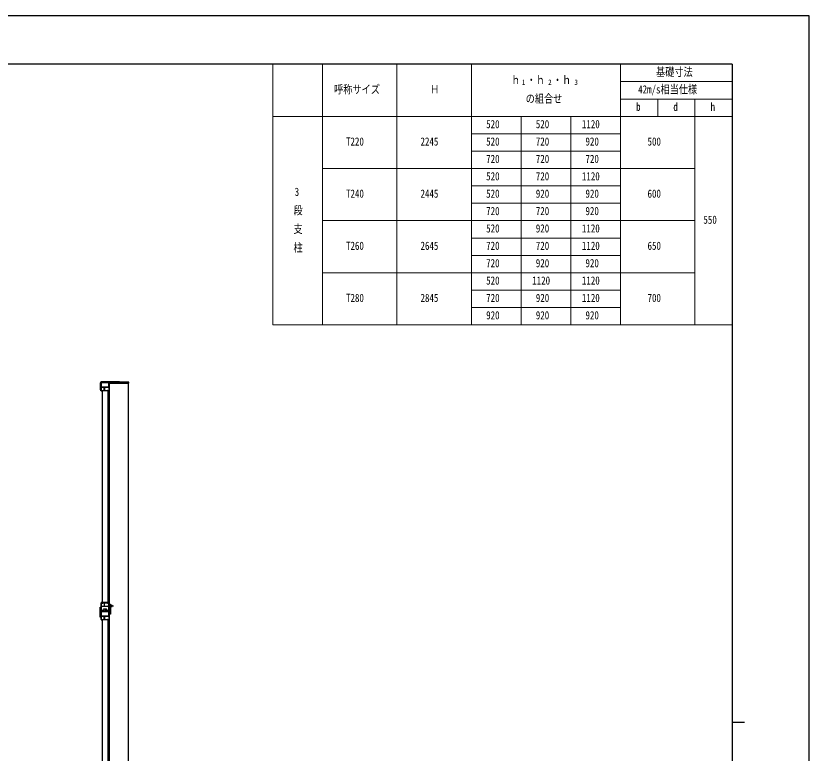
# Model space of a CAD drawing. Units: millimetres, scale not verified. Extents: x -4205 to 4205, y -2970 to 2970.
# Drawn here: x 1010 to 4205, y 0 to 2970 of the extents above; entities that cross this region are included whole.
import ezdxf
from ezdxf.enums import TextEntityAlignment as Align

# ---------------------------------------------------------------- set-up
doc = ezdxf.new("R2010")
doc.units = ezdxf.units.MM
doc.header["$LTSCALE"] = 16
doc.layers.add('0-1_TABLE1', color=7, linetype='Continuous', lineweight=18)
doc.layers.add('0-4_YKK_A1', color=4, linetype='Continuous')
doc.layers.add('0-6_YKK_ZWAK', color=7, linetype='Continuous')
doc.styles.add('ＭＳ ゴシック', font='')
doc.styles.get('ＭＳ ゴシック').set_extended_font_data('MS Gothic')

msp = doc.modelspace()

# ---------------------------------------------------------------- linework, layer by layer
at = {"layer": '0-1_TABLE1'}
for p, q in [((2045.02, 2775), (3895.02, 2775)), ((2045.02, 2775), (2045.02, 1725)), ((2245.02, 2775), (2245.02, 1725)), ((2545.02, 2775), (2545.02, 1725)), ((2845.02, 2775), (2845.02, 1725)), ((3445.02, 2775), (3445.02, 1725)), ((3895.02, 2775), (3895.02, 1725)), ((3445.02, 2705), (3895.02, 2705)), ((3445.02, 2635), (3895.02, 2635)), ((3595.02, 2635), (3595.02, 2565)), ((3745.02, 2635), (3745.02, 1725)), ((2045.02, 2565), (3895.02, 2565)), ((3045.02, 2565), (3045.02, 1725)), ((3245.02, 2565), (3245.02, 1725)), ((2845.02, 2495), (3445.02, 2495)), ((2845.02, 2425), (3445.02, 2425)), ((2245.02, 2355), (3745.02, 2355)), ((2845.02, 2285), (3445.02, 2285)), ((2845.02, 2215), (3445.02, 2215)), ((2245.02, 2145), (3745.02, 2145)), ((2845.02, 2075), (3445.02, 2075)), ((2845.02, 2005), (3445.02, 2005)), ((2245.02, 1935), (3745.02, 1935)), ((2845.02, 1865), (3445.02, 1865)), ((2845.02, 1795), (3445.02, 1795)), ((2045.02, 1725), (3895.02, 1725))]:
    msp.add_line(p, q, dxfattribs=at)
at = {"layer": '0-4_YKK_A1'}
for p, q in [((1351.05, 1463.96), (1350.8, 1492.25)), ((1352.09, 1459.47), (1351.81, 1491.96)), ((1353.3, 1492.98), (1386.8, 1492.98)), ((1353.59, 1459.48), (1353.3, 1492.98)), ((1353.3, 1491.98), (1353.3, 1459.98)), ((1426.3, 1495.48), (1354, 1495.48)), ((1354.1, 1491.88), (1354.1, 1475.38)), ((1354.1, 1460.28), (1354.1, 1473.98)), ((1384.3, 1492.98), (1354.3, 1492.98)), ((1463.8, 1494.48), (1354.31, 1494.48)), ((1384.2, 1492.18), (1354.4, 1492.18)), ((1354.4, 1475.08), (1384.2, 1475.08)), ((1354.4, 1474.28), (1384.2, 1474.28)), ((1361.84, 1494.48), (1361.84, 1492.98)), ((1362.76, 1494.48), (1362.76, 1492.98)), ((1365.8, 1460.48), (1365.8, 1473.48)), ((1366.8, 1473.48), (1366.8, 1460.48)), ((1380.83, 1494.48), (1380.83, 1492.98)), ((1381.76, 1494.48), (1381.76, 1492.98)), ((1384.5, 1475.38), (1384.5, 1491.88)), ((1384.5, 1473.98), (1384.5, 1460.28)), ((1389.8, 1489.98), (1385.3, 1494.48)), ((1385.3, 1492.98), (1385.3, -1352.02)), ((1385.3, 1459.98), (1385.3, 1491.98)), ((1386.3, 1494.48), (1386.3, 1493.48)), ((1386.8, 1492.98), (1463.8, 1492.98)), ((1389.8, 1489.98), (1465.3, 1489.98)), ((1392.55, 1492.98), (1392.55, 1494.48)), ((1398.05, 1492.98), (1398.05, 1494.48)), ((1463.3, -1352.02), (1463.3, 1489.98)), ((1463.8, 1492.98), (1463.8, 1489.98)), ((1465.3, 1489.98), (1465.3, 1492.98)), ((1353.59, 1459.48), (1352.09, 1459.47)), ((1354.3, 1458.98), (1358.8, 1458.98)), ((1358.8, 1459.98), (1354.4, 1459.98)), ((1355.05, 1461.18), (1360, 1461.18)), ((1359.1, 1459.98), (1355.05, 1459.98)), ((1356.99, 1458.98), (1356.99, 606.98)), ((1359.4, 1459.48), (1359.4, 1459.68)), ((1378.7, 1458.98), (1359.9, 1458.98)), ((1360.3, 1460.88), (1360.3, 1460.48)), ((1360.6, 1460.18), (1365.5, 1460.18)), ((1367.1, 1460.18), (1378, 1460.18)), ((1378.3, 1460.48), (1378.3, 1460.88)), ((1378.6, 1461.18), (1383.55, 1461.18)), ((1379.2, 1459.68), (1379.2, 1459.48)), ((1383.55, 1459.98), (1379.5, 1459.98)), ((1384.2, 1459.98), (1379.8, 1459.98)), ((1379.8, 1458.98), (1384.3, 1458.98)), ((1379.99, 1458.98), (1379.99, 606.98)), ((1353.3, 573.98), (1353.3, 605.98)), ((1354.1, 605.68), (1354.1, 591.98)), ((1354.1, 590.58), (1354.1, 574.08)), ((1354.3, 606.98), (1358.8, 606.98)), ((1358.8, 605.98), (1354.4, 605.98)), ((1354.4, 591.68), (1384.2, 591.68)), ((1384.2, 590.88), (1354.4, 590.88)), ((1359.1, 605.98), (1355.05, 605.98)), ((1355.05, 604.78), (1360, 604.78)), ((1359.4, 606.48), (1359.4, 606.28)), ((1378.7, 606.98), (1359.9, 606.98)), ((1360.3, 605.08), (1360.3, 605.48)), ((1360.6, 605.78), (1365.5, 605.78)), ((1361.8, 574.28), (1361.8, 576.57)), ((1361.82, 576.68), (1363.1, 580.13)), ((1362.6, 576.43), (1362.6, 574.92)), ((1363.83, 579.79), (1362.62, 576.53)), ((1364.04, 580.78), (1374.56, 580.78)), ((1374.49, 579.98), (1364.11, 579.98)), ((1365.8, 605.48), (1365.8, 592.48)), ((1366.8, 592.48), (1366.8, 605.48)), ((1367.1, 605.78), (1378, 605.78)), ((1375.98, 576.53), (1374.77, 579.79)), ((1375.5, 580.13), (1376.78, 576.68)), ((1376, 574.92), (1376, 576.43)), ((1376.8, 576.57), (1376.8, 574.28)), ((1378.3, 605.48), (1378.3, 605.08)), ((1378.6, 604.78), (1383.55, 604.78)), ((1379.2, 606.28), (1379.2, 606.48)), ((1383.55, 605.98), (1379.5, 605.98)), ((1379.8, 606.98), (1384.3, 606.98)), ((1384.2, 605.98), (1379.8, 605.98)), ((1379.99, 592.98), (1402.99, 592.98)), ((1384.5, 591.98), (1384.5, 605.68)), ((1384.5, 574.08), (1384.5, 590.58)), ((1385.3, 605.98), (1385.3, 573.98)), ((1387.48, 598.88), (1387.99, 598.88)), ((1387.99, 598.88), (1387.99, 587.08)), ((1387.99, 594.83), (1397.68, 594.83)), ((1387.99, 591.14), (1397.68, 591.14)), ((1387.99, 590.48), (1396.29, 590.48)), ((1397.99, 594.68), (1396.29, 595.48)), ((1397.99, 591.28), (1396.29, 590.48)), ((1397.99, 594.68), (1397.99, 591.28)), ((1353.3, 569.48), (1353.3, 537.48)), ((1354.1, 569.38), (1354.1, 552.88)), ((1354.1, 537.78), (1354.1, 551.48)), ((1362.3, 572.98), (1354.3, 572.98)), ((1384.3, 570.48), (1354.3, 570.48)), ((1354.4, 573.78), (1361.3, 573.78)), ((1384.2, 569.68), (1354.4, 569.68)), ((1354.4, 552.58), (1384.2, 552.58)), ((1354.4, 551.78), (1384.2, 551.78)), ((1363.05, 574.66), (1363.53, 574.94)), ((1364.03, 574.49), (1363.06, 573.34)), ((1363.68, 574.98), (1363.8, 574.98)), ((1365.8, 537.98), (1365.8, 550.98)), ((1366.8, 550.98), (1366.8, 537.98)), ((1375.53, 573.34), (1374.57, 574.49)), ((1374.8, 574.98), (1374.92, 574.98)), ((1375.07, 574.94), (1375.55, 574.66)), ((1384.3, 572.98), (1376.3, 572.98)), ((1377.3, 573.78), (1384.2, 573.78)), ((1384.5, 552.88), (1384.5, 569.38)), ((1384.5, 551.48), (1384.5, 537.78)), ((1385.3, 537.48), (1385.3, 569.48)), ((1354.3, 536.48), (1358.8, 536.48)), ((1358.8, 537.48), (1354.4, 537.48)), ((1355.05, 538.68), (1360, 538.68)), ((1359.1, 537.48), (1355.05, 537.48)), ((1356.99, 536.48), (1356.99, -315.52)), ((1359.4, 536.98), (1359.4, 537.18)), ((1378.7, 536.48), (1359.9, 536.48)), ((1360.3, 538.38), (1360.3, 537.98)), ((1360.6, 537.68), (1365.5, 537.68)), ((1367.1, 537.68), (1378, 537.68)), ((1378.3, 537.98), (1378.3, 538.38)), ((1378.6, 538.68), (1383.55, 538.68)), ((1379.2, 537.18), (1379.2, 536.98)), ((1383.55, 537.48), (1379.5, 537.48)), ((1384.2, 537.48), (1379.8, 537.48)), ((1379.8, 536.48), (1384.3, 536.48)), ((1379.99, 536.48), (1379.99, -315.52))]:
    msp.add_line(p, q, dxfattribs=at)
at = {"layer": '0-4_YKK_A1', "color": 7}
for p, q in [((1348.99, 548.28), (1348.99, 587.68)), ((1349.29, 587.98), (1350.37, 587.98)), ((1350.58, 587.89), (1351.9, 586.57)), ((1351.99, 586.36), (1351.99, 573.98)), ((1371.69, 573.28), (1371.69, 579.18)), ((1371.99, 579.48), (1372.57, 579.48)), ((1372.78, 579.39), (1373.6, 578.57)), ((1373.69, 578.36), (1373.69, 573.28)), ((1386.99, 575.48), (1386.99, 584.46)), ((1387.08, 584.67), (1387.9, 585.49)), ((1387.99, 585.71), (1387.99, 599.68)), ((1388.29, 599.98), (1390.69, 599.98)), ((1390.99, 599.68), (1390.99, 560.48)), ((1351.69, 547.98), (1349.29, 547.98)), ((1351.99, 569.48), (1351.99, 548.28)), ((1352.99, 572.98), (1371.39, 572.98)), ((1384.69, 570.48), (1352.99, 570.48)), ((1373.99, 572.98), (1384.49, 572.98)), ((1384.99, 566.28), (1384.99, 570.18)), ((1388.09, 560.48), (1388.09, 565.68)), ((1390.69, 560.18), (1388.39, 560.18))]:
    msp.add_line(p, q, dxfattribs=at)
at = {"layer": '0-4_YKK_A1'}
for points in [[(1385.38, 595.48), (1388.16, 594.13), (1388.77, 592.98)], [(1385.38, 590.48), (1388.16, 591.84), (1388.77, 592.98)], [(1387.48, 598.88), (1387.48, 587.08), (1387.99, 587.08)], [(1387.99, 595.48), (1396.29, 595.48), (1396.29, 590.48)]]:
    msp.add_lwpolyline(points, dxfattribs=at)
msp.add_lwpolyline([(1351.99, 548.98), (1353.49, 548.98), (1353.49, 563.98), (1351.99, 563.98)], close=True, dxfattribs=at)
at = {"layer": '0-4_YKK_A1', "color": 7}
msp.add_lwpolyline([(1387.79, 565.98), (1385.3, 565.98), (1385.29, 565.98)], dxfattribs=at)
at = {"layer": '0-4_YKK_A1'}
for centre, radius, start, end in [((1354, 1492.28), 3.2, 90, 180.5), ((1354.31, 1491.98), 2.5, 90, 180.5), ((1354.3, 1491.98), 1, 90, 180), ((1354.4, 1491.88), 0.3, 90, 180), ((1354.4, 1475.38), 0.3, 180, 270), ((1354.4, 1473.98), 0.3, 90, 180), ((1366.3, 1473.48), 0.5, 0, 180), ((1384.2, 1491.88), 0.3, 0, 90), ((1384.2, 1475.38), 0.3, 270, 0), ((1384.2, 1473.98), 0.3, 0, 90), ((1384.3, 1491.98), 1, 0, 90), ((1426.3, 1494.48), 1, 0, 90), ((1463.8, 1492.98), 1.5, 0, 90), ((1352.05, 1463.97), 1, 180.5, 270.5), ((1354.3, 1459.98), 1, 180, 270), ((1354.4, 1460.28), 0.3, 180, 270), ((1355.05, 1460.58), 0.6, 90, 270), ((1358.8, 1459.48), 0.5, 270, 90), ((1359.1, 1459.68), 0.3, 0, 90), ((1359.9, 1459.48), 0.5, 180, 270), ((1360, 1460.88), 0.3, 0, 90), ((1360.6, 1460.48), 0.3, 180, 270), ((1365.5, 1460.48), 0.3, 270, 0), ((1367.1, 1460.48), 0.3, 180, 270), ((1378, 1460.48), 0.3, 270, 0), ((1378.6, 1460.88), 0.3, 90, 180), ((1378.7, 1459.48), 0.5, 270, 0), ((1379.5, 1459.68), 0.3, 90, 180), ((1379.8, 1459.48), 0.5, 90, 270), ((1383.55, 1460.58), 0.6, 270, 90), ((1384.2, 1460.28), 0.3, 270, 0), ((1384.3, 1459.98), 1, 270, 0), ((1354.3, 605.98), 1, 90, 180), ((1354.4, 605.68), 0.3, 90, 180), ((1354.4, 591.98), 0.3, 180, 270), ((1354.4, 590.58), 0.3, 90, 180), ((1355.05, 605.38), 0.6, 90, 270), ((1358.8, 606.48), 0.5, 270, 90), ((1359.1, 606.28), 0.3, 270, 0), ((1359.9, 606.48), 0.5, 90, 180), ((1360, 605.08), 0.3, 270, 0), ((1360.6, 605.48), 0.3, 90, 180), ((1362.1, 576.57), 0.3, 159.62356, 180), ((1362.9, 576.43), 0.3, 159.62356, 180), ((1364.04, 579.78), 1, 90, 159.62356), ((1364.11, 579.68), 0.3, 90, 159.62356), ((1365.5, 605.48), 0.3, 0, 90), ((1366.3, 592.48), 0.5, 180, 0), ((1367.1, 605.48), 0.3, 90, 180), ((1374.49, 579.68), 0.3, 20.37644, 90), ((1374.56, 579.78), 1, 20.37644, 90), ((1375.7, 576.43), 0.3, 0, 20.37644), ((1376.5, 576.57), 0.3, 360, 20.37644), ((1378, 605.48), 0.3, 0, 90), ((1378.6, 605.08), 0.3, 180, 270), ((1378.7, 606.48), 0.5, 0, 90), ((1379.5, 606.28), 0.3, 180, 270), ((1379.8, 606.48), 0.5, 90, 270), ((1383.55, 605.38), 0.6, 270, 90), ((1384.2, 605.68), 0.3, 0, 90), ((1384.2, 591.98), 0.3, 270, 0), ((1384.2, 590.58), 0.3, 0, 90), ((1384.3, 605.98), 1, 360, 90), ((1393.22, 592.98), 8.23, 134.2189, 225.7811), ((1354.3, 573.98), 1, 180, 270), ((1354.3, 569.48), 1, 90, 180), ((1354.4, 574.08), 0.3, 180, 270), ((1354.4, 569.38), 0.3, 90, 180), ((1354.4, 552.88), 0.3, 180, 270), ((1354.4, 551.48), 0.3, 90, 180), ((1361.3, 574.28), 0.5, 270, 0), ((1362.3, 573.98), 1, 270, 320), ((1362.9, 574.92), 0.3, 180, 300), ((1363.68, 574.68), 0.3, 90, 120), ((1363.8, 574.68), 0.3, 319.93815, 90), ((1366.3, 550.98), 0.5, 0, 180), ((1374.8, 574.68), 0.3, 90, 220.06185), ((1374.92, 574.68), 0.3, 60, 90), ((1376.3, 573.98), 1, 220, 270), ((1375.7, 574.92), 0.3, 240, 0), ((1377.3, 574.28), 0.5, 180, 270), ((1384.2, 574.08), 0.3, 270, 0), ((1384.2, 569.38), 0.3, 0, 90), ((1384.2, 552.88), 0.3, 270, 0), ((1384.2, 551.48), 0.3, 0, 90), ((1384.3, 573.98), 1, 270, 0), ((1384.3, 569.48), 1, 0, 90), ((1354.3, 537.48), 1, 180, 270), ((1354.4, 537.78), 0.3, 180, 270), ((1355.05, 538.08), 0.6, 90, 270), ((1358.8, 536.98), 0.5, 270, 90), ((1359.1, 537.18), 0.3, 0, 90), ((1359.9, 536.98), 0.5, 180, 270), ((1360, 538.38), 0.3, 0, 90), ((1360.6, 537.98), 0.3, 180, 270), ((1365.5, 537.98), 0.3, 270, 0), ((1367.1, 537.98), 0.3, 180, 270), ((1378, 537.98), 0.3, 270, 0), ((1378.6, 538.38), 0.3, 90, 180), ((1378.7, 536.98), 0.5, 270, 0), ((1379.5, 537.18), 0.3, 90, 180), ((1379.8, 536.98), 0.5, 90, 270), ((1383.55, 538.08), 0.6, 270, 90), ((1384.2, 537.78), 0.3, 270, 0), ((1384.3, 537.48), 1, 270, 360)]:
    msp.add_arc(centre, radius, start, end, dxfattribs=at)
at = {"layer": '0-4_YKK_A1', "color": 7}
for centre, radius, start, end in [((1349.29, 587.68), 0.3, 90, 180), ((1350.37, 587.68), 0.3, 45, 90), ((1351.69, 586.36), 0.3, 0, 45), ((1371.99, 579.18), 0.3, 90, 180), ((1372.57, 579.18), 0.3, 45, 90), ((1373.39, 578.36), 0.3, 360, 45), ((1384.49, 575.48), 2.5, 288.81861, 0), ((1387.29, 584.46), 0.3, 135, 180), ((1387.69, 585.71), 0.3, 315, 360), ((1388.29, 599.68), 0.3, 90, 180), ((1390.69, 599.68), 0.3, 0, 90), ((1349.29, 548.28), 0.3, 180, 270), ((1351.69, 548.28), 0.3, 270, 0), ((1352.99, 573.98), 1, 180, 270), ((1352.99, 569.48), 1, 90, 180), ((1371.39, 573.28), 0.3, 270, 0), ((1373.99, 573.28), 0.3, 180, 270), ((1384.49, 575.48), 2.5, 270, 288.81861), ((1384.69, 570.18), 0.3, 0, 90), ((1385.29, 566.28), 0.3, 180, 270), ((1387.79, 565.68), 0.3, 360, 90), ((1388.39, 560.48), 0.3, 180, 270), ((1390.69, 560.48), 0.3, 270, 0)]:
    msp.add_arc(centre, radius, start, end, dxfattribs=at)
at = {"layer": '0-6_YKK_ZWAK'}
for p, q in [((3895.02, 2775), (-3904.98, 2775)), ((3895.02, 2775), (3895.02, -2525)), ((3895.02, 125), (3945.02, 125))]:
    msp.add_line(p, q, dxfattribs=at)
msp.add_lwpolyline([(-4205, -2970), (4205, -2970), (4205, 2970), (-4205, 2970)], close=True, dxfattribs=at)

# ---------------------------------------------------------------- texts
at = {"layer": '0-1_TABLE1', "style": 'ＭＳ ゴシック', "width": 0.8}
for s, height, p in [('基礎寸法', 32.99, (3588.42, 2717.5)), ('ｈ', 32.99, (3005.02, 2685)), ('・ｈ', 32.99, (3067.42, 2685)), ('・ｈ', 32.99, (3173.02, 2685)), ('呼称サイズ', 32.99, (2291.82, 2647.5)), ('Ｈ', 32.99, (2678.22, 2647.5)), ('1', 22, (3048.22, 2685)), ('2', 22, (3153.82, 2685)), ('3', 22, (3259.42, 2685)), ('42m/s相当仕様', 32.99, (3516.42, 2647.5)), ('の組合せ', 32.99, (3063.42, 2610)), ('b', 32.99, (3508.02, 2577.5)), ('d', 32.99, (3658.02, 2577.5)), ('h', 32.99, (3808.02, 2577.5)), ('520', 32.99, (2904.22, 2507.5)), ('520', 32.99, (3104.22, 2507.5)), ('1120', 32.99, (3289.82, 2507.5)), ('T220', 32.99, (2339.82, 2437.5)), ('2245', 32.99, (2639.82, 2437.5)), ('520', 32.99, (2904.22, 2437.5)), ('720', 32.99, (3104.22, 2437.5)), ('920', 32.99, (3304.22, 2437.5)), ('500', 32.99, (3554.22, 2437.5)), ('720', 32.99, (2904.22, 2367.5)), ('720', 32.99, (3104.22, 2367.5)), ('720', 32.99, (3304.22, 2367.5)), ('520', 32.99, (2904.22, 2297.5)), ('720', 32.99, (3104.22, 2297.5)), ('1120', 32.99, (3289.82, 2297.5)), ('3', 32.99, (2133.02, 2235)), ('T240', 32.99, (2339.82, 2227.5)), ('2445', 32.99, (2639.82, 2227.5)), ('520', 32.99, (2904.22, 2227.5)), ('920', 32.99, (3104.22, 2227.5)), ('920', 32.99, (3304.22, 2227.5)), ('600', 32.99, (3554.22, 2227.5)), ('段', 32.99, (2128.22, 2160)), ('720', 32.99, (2904.22, 2157.5)), ('720', 32.99, (3104.22, 2157.5)), ('920', 32.99, (3304.22, 2157.5)), ('550', 32.99, (3779.22, 2122.5)), ('支', 32.99, (2128.22, 2085)), ('520', 32.99, (2904.22, 2087.5)), ('920', 32.99, (3104.22, 2087.5)), ('1120', 32.99, (3289.82, 2087.5)), ('柱', 32.99, (2128.22, 2010)), ('T260', 32.99, (2339.82, 2017.5)), ('2645', 32.99, (2639.82, 2017.5)), ('720', 32.99, (2904.22, 2017.5)), ('720', 32.99, (3104.22, 2017.5)), ('1120', 32.99, (3289.82, 2017.5)), ('650', 32.99, (3554.22, 2017.5)), ('720', 32.99, (2904.22, 1947.5)), ('920', 32.99, (3104.22, 1947.5)), ('920', 32.99, (3304.22, 1947.5)), ('520', 32.99, (2904.22, 1877.5)), ('1120', 32.99, (3089.82, 1877.5)), ('1120', 32.99, (3289.82, 1877.5)), ('T280', 32.99, (2339.82, 1807.5)), ('2845', 32.99, (2639.82, 1807.5)), ('720', 32.99, (2904.22, 1807.5)), ('920', 32.99, (3104.22, 1807.5)), ('1120', 32.99, (3289.82, 1807.5)), ('700', 32.99, (3554.22, 1807.5)), ('920', 32.99, (2904.22, 1737.5)), ('920', 32.99, (3104.22, 1737.5)), ('920', 32.99, (3304.22, 1737.5))]:
    msp.add_text(s, height=height, dxfattribs=at).set_placement(p, align=Align.BOTTOM_LEFT)

doc.saveas('drawing.dxf')
